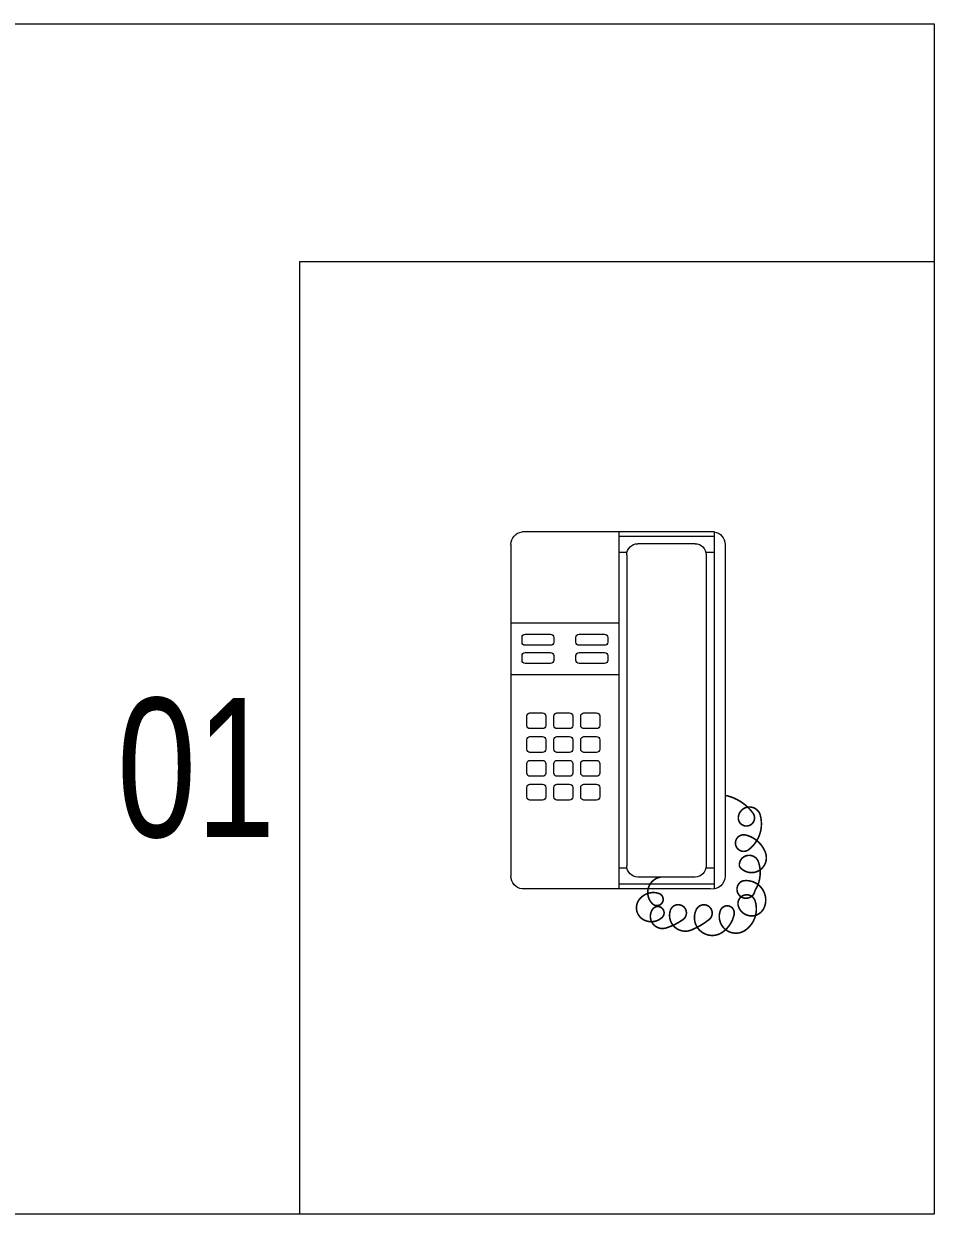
# Model space of a CAD drawing. Header units: millimetres. Extents: x 26027 to 581921, y 7230 to 233891.
# Drawn here: x 534294 to 534867, y 143640 to 144390 of the extents above; entities that cross this region are included whole.
import ezdxf

# ---------------------------------------------------------------- set-up
doc = ezdxf.new("R2010")
doc.units = ezdxf.units.MM
doc.header["$LTSCALE"] = 5
doc.linetypes.add('HIDDEN', pattern=[9.525, 6.35, -3.175])
doc.layers.add('Medical Equipment and Furniture', color=163, linetype='Continuous', lineweight=0)
doc.styles.add('X3G_ENTITY_257CFD', font='swisscl.ttf', dxfattribs={"height": 200})

# ---------------------------------------------------------------- blocks, each defined once
blk = doc.blocks.new('DM20079-P')
at = {"color": 0}
for p, q in [((-0.06163, 0.225), (0.05937, 0.225)), ((-0.06163, 0.225), (-0.06163, 0)), ((-0.00163, 0.225), (-0.00163, 0)), ((-0.06163, 0.222), (-0.00163, 0.222)), ((-0.04963, 0.2175), (-0.01363, 0.2175)), ((-0.06863, 0.217), (-0.06863, 0.008)), ((-0.06163, 0.212), (-0.05646, 0.212)), ((-0.05663, 0.2105), (-0.05663, 0.0145)), ((-0.00679, 0.212), (-0.00163, 0.212)), ((-0.00663, 0.2105), (-0.00663, 0.0145)), ((0.06637, 0.217), (0.06637, 0.008)), ((-0.00163, 0.1675), (0.06637, 0.1675)), ((-0.00163, 0.135), (0.06637, 0.135)), ((-0.06163, 0.013), (-0.05646, 0.013)), ((-0.04963, 0.0075), (-0.01363, 0.0075)), ((-0.00679, 0.013), (-0.00163, 0.013)), ((-0.06163, 0.003), (-0.00163, 0.003)), ((-0.05937, 0), (0.05937, 0))]:
    blk.add_line(p, q, dxfattribs=at)
for points in [[(0.00737, 0.1605, 0.414214), (0.00537, 0.1585), (0.00537, 0.1555, 0.414214), (0.00737, 0.1535), (0.02337, 0.1535, 0.414214), (0.02537, 0.1555), (0.02537, 0.1585, 0.414214), (0.02337, 0.1605)], [(0.05737, 0.1535, 0.414214), (0.05937, 0.1555), (0.05937, 0.1585, 0.414214), (0.05737, 0.1605), (0.04137, 0.1605, 0.414214), (0.03937, 0.1585), (0.03937, 0.1555, 0.414214), (0.04137, 0.1535)], [(0.02337, 0.142, 0.414214), (0.02537, 0.144), (0.02537, 0.147, 0.414214), (0.02337, 0.149), (0.00737, 0.149, 0.414214), (0.00537, 0.147), (0.00537, 0.144, 0.414214), (0.00737, 0.142)], [(0.05737, 0.142, 0.414214), (0.05937, 0.144), (0.05937, 0.147, 0.414214), (0.05737, 0.149), (0.04137, 0.149, 0.414214), (0.03937, 0.147), (0.03937, 0.144, 0.414214), (0.04137, 0.142)], [(0.01037, 0.103, 0.414214), (0.01237, 0.101), (0.02037, 0.101, 0.414214), (0.02237, 0.103), (0.02237, 0.109, 0.414214), (0.02037, 0.111), (0.01237, 0.111, 0.414214), (0.01037, 0.109)], [(0.02737, 0.103, 0.414214), (0.02937, 0.101), (0.03737, 0.101, 0.414214), (0.03937, 0.103), (0.03937, 0.109, 0.414214), (0.03737, 0.111), (0.02937, 0.111, 0.414214), (0.02737, 0.109)], [(0.04437, 0.103, 0.414214), (0.04637, 0.101), (0.05437, 0.101, 0.414214), (0.05637, 0.103), (0.05637, 0.109, 0.414214), (0.05437, 0.111), (0.04637, 0.111, 0.414214), (0.04437, 0.109)], [(0.01037, 0.088, 0.414214), (0.01237, 0.086), (0.02037, 0.086, 0.414214), (0.02237, 0.088), (0.02237, 0.094, 0.414214), (0.02037, 0.096), (0.01237, 0.096, 0.414214), (0.01037, 0.094)], [(0.02737, 0.088, 0.414214), (0.02937, 0.086), (0.03737, 0.086, 0.414214), (0.03937, 0.088), (0.03937, 0.094, 0.414214), (0.03737, 0.096), (0.02937, 0.096, 0.414214), (0.02737, 0.094)], [(0.04437, 0.088, 0.414214), (0.04637, 0.086), (0.05437, 0.086, 0.414214), (0.05637, 0.088), (0.05637, 0.094, 0.414214), (0.05437, 0.096), (0.04637, 0.096, 0.414214), (0.04437, 0.094)], [(0.01037, 0.073, 0.414214), (0.01237, 0.071), (0.02037, 0.071, 0.414214), (0.02237, 0.073), (0.02237, 0.079, 0.414214), (0.02037, 0.081), (0.01237, 0.081, 0.414214), (0.01037, 0.079)], [(0.02737, 0.073, 0.414214), (0.02937, 0.071), (0.03737, 0.071, 0.414214), (0.03937, 0.073), (0.03937, 0.079, 0.414214), (0.03737, 0.081), (0.02937, 0.081, 0.414214), (0.02737, 0.079)], [(0.04437, 0.073, 0.414214), (0.04637, 0.071), (0.05437, 0.071, 0.414214), (0.05637, 0.073), (0.05637, 0.079, 0.414214), (0.05437, 0.081), (0.04637, 0.081, 0.414214), (0.04437, 0.079)], [(0.01037, 0.058, 0.414214), (0.01237, 0.056), (0.02037, 0.056, 0.414214), (0.02237, 0.058), (0.02237, 0.064, 0.414214), (0.02037, 0.066), (0.01237, 0.066, 0.414214), (0.01037, 0.064)], [(0.02737, 0.058, 0.414214), (0.02937, 0.056), (0.03737, 0.056, 0.414214), (0.03937, 0.058), (0.03937, 0.064, 0.414214), (0.03737, 0.066), (0.02937, 0.066, 0.414214), (0.02737, 0.064)], [(0.04437, 0.058, 0.414214), (0.04637, 0.056), (0.05437, 0.056, 0.414214), (0.05637, 0.058), (0.05637, 0.064, 0.414214), (0.05437, 0.066), (0.04637, 0.066, 0.414214), (0.04437, 0.064)]]:
    blk.add_lwpolyline(points, format="xyb", close=True, dxfattribs=at)
at = {"color": 0, "const_width": 0.001}
blk.add_lwpolyline([(-0.06863, 0.05898, 0.184574), (-0.08613, 0.0478, 1.44364), (-0.07692, 0.04516, 0.837915), (-0.09074, 0.04648, 0.30536), (-0.0835, 0.02477, 1.584726), (-0.08153, 0.03398, 0.253153), (-0.09403, 0.0228, 0.874198), (-0.07758, 0.01424, 0.915253), (-0.08968, 0.0168, 0.223821), (-0.08738, -0.00107, 1.703343), (-0.07955, 0.00504, 0.588962), (-0.09337, -0.01141, 0.717795), (-0.07692, -0.01075, 0.983104), (-0.08745, -0.00746, 0.326362), (-0.08153, -0.02588, 0.758716), (-0.06573, -0.01338, 0.906186), (-0.07429, -0.01602, 0.189488), (-0.06705, -0.0272, 0.7948), (-0.05059, -0.01273, 1.223996), (-0.05849, -0.01931, 0.072149), (-0.0473, -0.02588, 0.645886), (-0.03414, -0.01338, 1.366917), (-0.04204, -0.01931, 0.078415), (-0.03151, -0.02457, 0.723006), (-0.02295, -0.01273, 1.105484), (-0.02887, -0.01799, 0.327892), (-0.01703, -0.01931, 0.446638), (-0.01439, -0.00681, 0.327263), (-0.0269, -0.00286, 1.240441), (-0.02295, -0.00944, 0.611307), (-0.02784, 0.0075)], format="xyb", dxfattribs=at)
at = {"color": 0}
for centre, radius, start, end in [((-0.0605, 0.21695), 0.00813, 97.96327, 179.66488), ((0.05825, 0.21695), 0.00813, 0.33512, 82.03673), ((-0.04963, 0.2105), 0.007, 90, 180), ((-0.01363, 0.2105), 0.007, 0, 90), ((-0.0605, 0.00805), 0.00813, 180.33512, 277.96327), ((-0.04963, 0.0145), 0.007, 180, 270), ((-0.01363, 0.0145), 0.007, 270, 0), ((0.05825, 0.00805), 0.00813, 277.96327, 359.66488)]:
    blk.add_arc(centre, radius, start, end, dxfattribs=at)
blk = doc.blocks.new('GF21043-P')
at = {"color": 0}
for p, q in [((0.8, 0.75), (-0.8, 0.75)), ((-0.8, 0.75), (-0.8, 0)), ((-0.8, 0), (0.8, 0))]:
    blk.add_line(p, q, dxfattribs=at)
at = {"color": 0, "linetype": 'HIDDEN'}
for p, q in [((-0.8, 0.6), (-0.4, 0.6)), ((-0.4, 0.6), (-0.4, 0))]:
    blk.add_line(p, q, dxfattribs=at)

msp = doc.modelspace()

# ---------------------------------------------------------------- block references
at = {"layer": 'Medical Equipment and Furniture', "extrusion": (-8.17187e-07, 1.19934e-18, 1), "xscale": -1000.000000000002, "yscale": 1000.000000000005, "zscale": 1000.000000000002}
msp.add_blockref('GF21043-P', (534067.35, 143640.27, -0.44), dxfattribs=at)
at = {"layer": 'Medical Equipment and Furniture', "extrusion": (8.17187e-07, 9.34116e-11, -1), "xscale": 1000.000000000002, "yscale": 1000.000000000002, "zscale": 1000.000000000002}
msp.add_blockref('DM20079-P', (-534667.02, 143845.19, 0.42), dxfattribs=at)

# ---------------------------------------------------------------- texts
at = {"layer": 'Medical Equipment and Furniture', "insert": (534402.32, 143965.43, 0), "char_height": 87.473, "attachment_point": 2, "style": 'X3G_ENTITY_257CFD'}
msp.add_mtext('01', dxfattribs=at)

doc.saveas('drawing.dxf')
